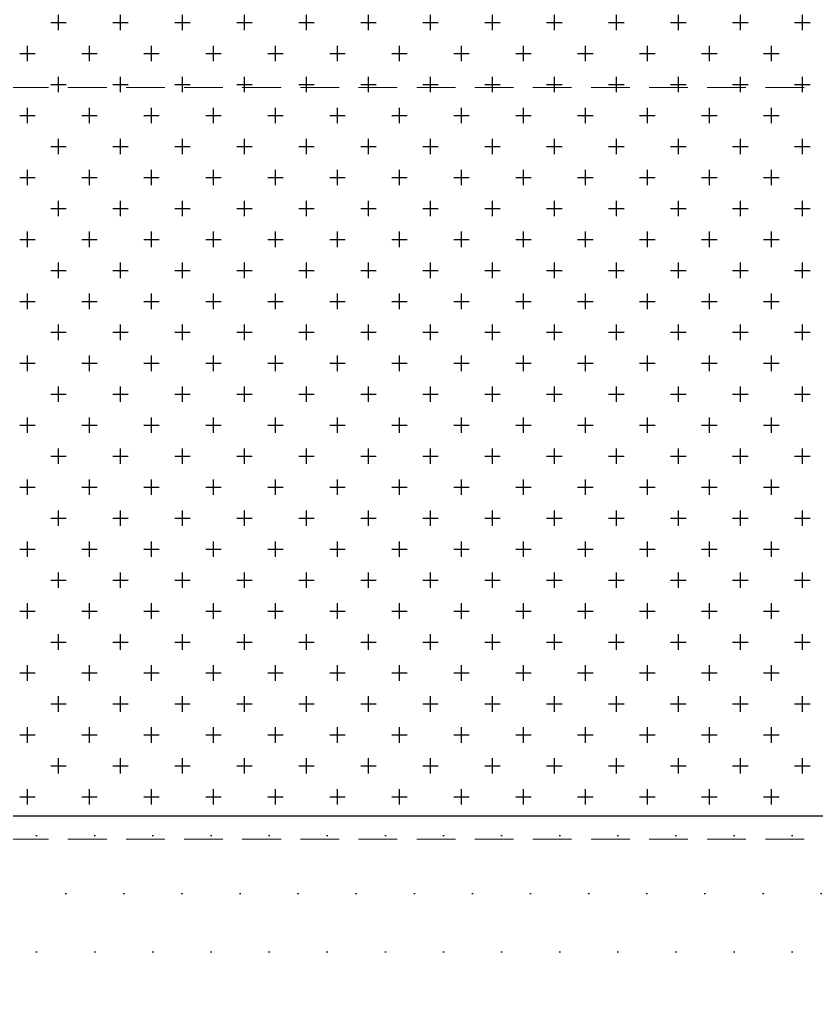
# Model space of a CAD drawing. Header units: millimetres. Extents: x 17 to 218440, y 21 to 53693.
# Drawn here: x 37299 to 39870, y 17856 to 21010 of the extents above; entities that cross this region are included whole.
import ezdxf

# ---------------------------------------------------------------- set-up
doc = ezdxf.new("R2010")
doc.units = ezdxf.units.MM
doc.header["$MEASUREMENT"] = 0
doc.linetypes.add('HIDDEN2', pattern=[0.1875, 0.125, -0.0625])
doc.layers.add('AS', color=8, linetype='HIDDEN2', lineweight=5)
doc.layers.add('tampak', color=7, linetype='Continuous')

# ---------------------------------------------------------------- blocks, each defined once
blk = doc.blocks.new('OUTDOOR')
at = {"layer": 'tampak', "transparency": 33554687}
h = blk.add_hatch(dxfattribs=at)
h.set_pattern_fill('CROSS', scale=400)
h.paths.add_polyline_path([(1833117.6, 62258.3), (1829017.6, 62258.3), (1829017.6, 55399.8), (1833117.6, 55399.8)])
h = blk.add_hatch(dxfattribs=at)
h.set_pattern_fill('DOTS', scale=3000)
h.set_pattern_definition([(0, (2854.53, 0), (93.75, 187.5), [0, -187.5])])
h.paths.add_polyline_path([(1832617.6, 55399.8), (1829266.1, 55399.8), (1829266.1, 55248.3), (1829016.1, 55248.3), (1827567.6, 55248.3), (1827567.6, 53294.8), (1827573.6, 53294.8), (1827573.6, 53188.3), (1828173.6, 53188.3), (1828173.6, 49758.3), (1828023.6, 49758), (1828023.6, 49756.9), (1827567.6, 49756.9), (1827567.6, 44386.9), (1833117.6, 44386.9), (1833054.5, 44637.2), (1832872.1, 44637.2), (1832872.2, 44636.5), (1832871.6, 44637.2), (1832617.6, 44637.2)])
h.paths.add_polyline_path([(1827766, 54105.9), (1828642.3, 54105.9), (1828642.3, 54329.5), (1827766, 54329.5)], flags=24)
h.paths.add_polyline_path([(1827819.2, 54370.2), (1828589.1, 54370.2), (1828589.1, 54593.7), (1827819.2, 54593.7)], flags=24)
blk.add_lwpolyline([(1829016.1, 55399.8), (1833117.6, 55399.8)])
blk = doc.blocks.new('GRID')
at = {"layer": 'AS', "ltscale": 1000}
for p, q in [((1814236, 57751.2), (1830263, 57751.2)), ((1814236, 55324.1), (1830263, 55324.1))]:
    blk.add_line(p, q, dxfattribs=at)

msp = doc.modelspace()

# ---------------------------------------------------------------- block references
for name, p in [('GRID', (-1789155.3, -36960.8)), ('OUTDOOR', (-1792009.8, -36960.8))]:
    msp.add_blockref(name, p)

doc.saveas('drawing.dxf')
